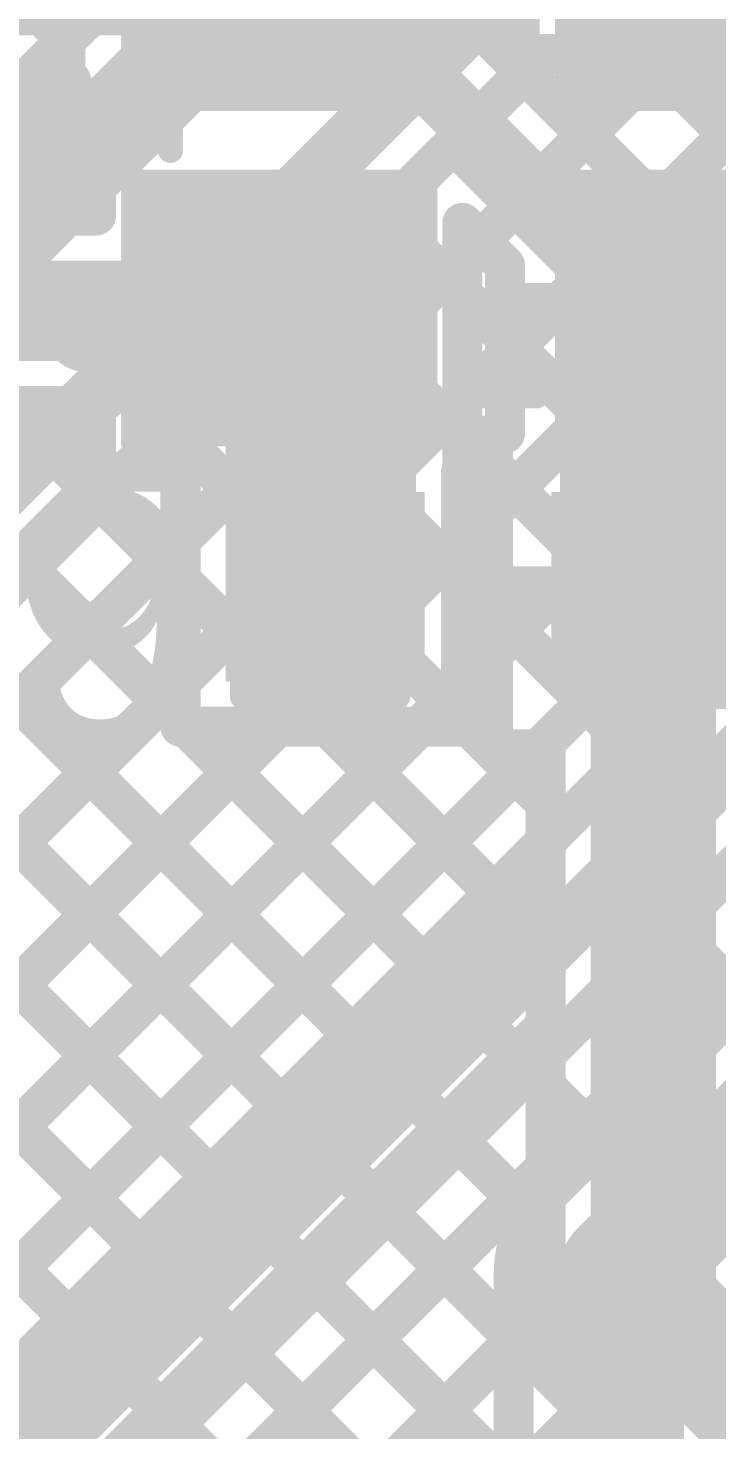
# Model space of a CAD drawing. Header units: millimetres. Extents: x -0.01 to 3.73, y -0.01 to 3.05.
# Drawn here: x 0.4436 to 0.5811, y 2.0347 to 2.3144 of the extents above; entities that cross this region are included whole.
import ezdxf

# ---------------------------------------------------------------- set-up
doc = ezdxf.new("R2010")
doc.units = ezdxf.units.MM
doc.header["$MEASUREMENT"] = 0
for name, color, linetype in [('BottomLayer', 5, 'Continuous'), ('TopLayer', 1, 'Continuous'), ('TopOverlay', 2, 'Continuous'), ('TopPaste', 8, 'Continuous'), ('TopSolder', 216, 'Continuous')]:
    doc.layers.add(name, color=color, linetype=linetype)
doc.styles.add('Arial', font='', dxfattribs={"height": 0.2})
doc.styles.get('Arial').set_extended_font_data('Arial')

# ---------------------------------------------------------------- blocks, each defined once
blk = doc.blocks.new('X322512MOB4SI_5')
at = {"layer": 'TopLayer'}
for points in [[(-0.01575, 0.00984), (-0.07087, 0.00984), (-0.07087, 0.05709), (-0.01575, 0.05709)], [(0.07087, 0.00984), (0.01575, 0.00984), (0.01575, 0.05709), (0.07087, 0.05709)], [(-0.01575, -0.05709), (-0.07087, -0.05709), (-0.07087, -0.00984), (-0.01575, -0.00984)], [(0.07087, -0.05709), (0.01575, -0.05709), (0.01575, -0.00984), (0.07087, -0.00984)]]:
    blk.add_hatch(color=1, dxfattribs=at).paths.add_polyline_path(points)
at = {"layer": 'TopPaste'}
for points in [[(-0.01575, 0.00984), (-0.07087, 0.00984), (-0.07087, 0.05709), (-0.01575, 0.05709)], [(0.07087, 0.00984), (0.01575, 0.00984), (0.01575, 0.05709), (0.07087, 0.05709)], [(-0.01575, -0.05709), (-0.07087, -0.05709), (-0.07087, -0.00984), (-0.01575, -0.00984)], [(0.07087, -0.05709), (0.01575, -0.05709), (0.01575, -0.00984), (0.07087, -0.00984)]]:
    blk.add_hatch(color=8, dxfattribs=at).paths.add_polyline_path(points)
at = {"layer": 'TopSolder'}
for points in [[(-0.01175, 0.00584), (-0.07487, 0.00584), (-0.07487, 0.06109), (-0.01175, 0.06109)], [(0.07487, 0.00584), (0.01175, 0.00584), (0.01175, 0.06109), (0.07487, 0.06109)], [(-0.01175, -0.06109), (-0.07487, -0.06109), (-0.07487, -0.00584), (-0.01175, -0.00584)], [(0.07487, -0.06109), (0.01175, -0.06109), (0.01175, -0.00584), (0.07487, -0.00584)]]:
    blk.add_hatch(color=216, dxfattribs=at).paths.add_polyline_path(points)
at = {"layer": 'TopOverlay', "const_width": 0.005}
for points in [[(-0.008, 0.051), (0.008, 0.051)], [(-0.065, 0.003), (-0.065, -0.002)], [(0.065, -0.002), (0.065, 0.003)], [(-0.008, -0.051), (0.008, -0.051)]]:
    blk.add_lwpolyline(points, dxfattribs=at)
at = {"layer": 'TopOverlay'}
for points, const_width in [([(-0.00925, 0.051, 1), (-0.00675, 0.051, 1)], 0.0025), ([(0.00675, 0.051, 1), (0.00925, 0.051, 1)], 0.0025), ([(-0.06625, 0.003, 1), (-0.06375, 0.003, 1)], 0.0025), ([(0.06375, 0.003, 1), (0.06625, 0.003, 1)], 0.0025), ([(-0.06625, -0.002, 1), (-0.06375, -0.002, 1)], 0.0025), ([(0.06375, -0.002, 1), (0.06625, -0.002, 1)], 0.0025), ([(-0.07884, -0.038, 1), (-0.08516, -0.038, 1)], 0.01), ([(-0.08766, -0.038, 1), (-0.08266, -0.038, 1)], 0.005), ([(-0.08134, -0.038, 1), (-0.07634, -0.038, 1)], 0.005), ([(-0.00925, -0.051, 1), (-0.00675, -0.051, 1)], 0.0025), ([(0.00675, -0.051, 1), (0.00925, -0.051, 1)], 0.0025)]:
    blk.add_lwpolyline(points, format="xyb", close=True, dxfattribs=dict(at, const_width=const_width))
blk = doc.blocks.new('C__0603_193')
at = {"layer": 'TopLayer'}
for points in [[(-0.015, 0.0175), (-0.015, -0.0175), (-0.045, -0.0175), (-0.045, 0.0175)], [(0.045, 0.0175), (0.045, -0.0175), (0.015, -0.0175), (0.015, 0.0175)]]:
    blk.add_hatch(color=1, dxfattribs=at).paths.add_polyline_path(points)
at = {"layer": 'TopPaste'}
for points in [[(-0.015, 0.0175), (-0.015, -0.0175), (-0.045, -0.0175), (-0.045, 0.0175)], [(0.045, 0.0175), (0.045, -0.0175), (0.015, -0.0175), (0.015, 0.0175)]]:
    blk.add_hatch(color=8, dxfattribs=at).paths.add_polyline_path(points)
at = {"layer": 'TopSolder'}
for points in [[(-0.01264, 0.01986), (-0.01264, -0.01986), (-0.04736, -0.01986), (-0.04736, 0.01986)], [(0.04736, 0.01986), (0.04736, -0.01986), (0.01264, -0.01986), (0.01264, 0.01986)]]:
    blk.add_hatch(color=216, dxfattribs=at).paths.add_polyline_path(points)
at = {"layer": 'TopOverlay', "const_width": 0.005}
for points in [[(-0.049, 0.021), (-0.049, -0.021)], [(-0.018, 0.021), (-0.049, 0.021)], [(0.049, 0.021), (0.018, 0.021)], [(0.049, 0.021), (0.049, -0.021)], [(-0.018, -0.021), (-0.049, -0.021)], [(0.049, -0.021), (0.018, -0.021)]]:
    blk.add_lwpolyline(points, dxfattribs=at)
at = {"layer": 'TopOverlay', "const_width": 0.0025}
for points in [[(-0.05025, 0.021, 1), (-0.04775, 0.021, 1)], [(-0.05025, 0.021, 1), (-0.04775, 0.021, 1)], [(-0.01925, 0.021, 1), (-0.01675, 0.021, 1)], [(0.01675, 0.021, 1), (0.01925, 0.021, 1)], [(0.04775, 0.021, 1), (0.05025, 0.021, 1)], [(0.04775, 0.021, 1), (0.05025, 0.021, 1)], [(-0.05025, -0.021, 1), (-0.04775, -0.021, 1)], [(-0.05025, -0.021, 1), (-0.04775, -0.021, 1)], [(-0.01925, -0.021, 1), (-0.01675, -0.021, 1)], [(0.01675, -0.021, 1), (0.01925, -0.021, 1)], [(0.04775, -0.021, 1), (0.05025, -0.021, 1)], [(0.04775, -0.021, 1), (0.05025, -0.021, 1)]]:
    blk.add_lwpolyline(points, format="xyb", close=True, dxfattribs=at)

msp = doc.modelspace()

# ---------------------------------------------------------------- hatches: boundary and pattern name
at = {"layer": 'TopLayer'}
for points in [[(0.521, 2.405), (0.466, 2.405), (0.466, 2.306), (0.521, 2.306)], [(0.5507, 2.302), (0.587, 2.302), (0.587, 2.405), (0.5507, 2.405)], [(0.521, 2.283), (0.483, 2.283), (0.483, 2.184), (0.521, 2.184)], [(0.5497, 2.184), (0.587, 2.184), (0.587, 2.283), (0.5497, 2.283)]]:
    msp.add_hatch(color=1, dxfattribs=at).paths.add_polyline_path(points)

# ---------------------------------------------------------------- linework, layer by layer
at = {"layer": 'BottomLayer'}
for points, const_width in [([(0.424, 2.258), (0.524, 2.358)], 0.02), ([(0.40603, 2.35716), (0.45116, 2.31203)], 0.008), ([(0.41657, 2.27744), (0.47637, 2.33724)], 0.008), ([(0.407, 2.191), (0.54022, 2.32422)], 0.012), ([(0.093, 1.77463), (0.6276, 2.30922)], 0.008), ([(0.093, 1.74634), (0.65588, 2.30922)], 0.008), ([(0.093, 1.80291), (0.59931, 2.30922)], 0.008), ([(0.093, 1.71806), (0.68417, 2.30922)], 0.008), ([(0.40021, 2.13841), (0.57103, 2.30922)], 0.008), ([(0.41761, 2.1804), (0.54644, 2.30922)], 0.008), ([(0.54644, 2.30922), (0.76836, 2.30922)], 0.008), ([(0.56711, 2.30922), (0.64388, 2.23245)], 0.008), ([(0.54263, 2.30542), (0.62142, 2.22663)], 0.008), ([(0.52849, 2.29127), (0.60727, 2.21249)], 0.008), ([(0.51434, 2.27713), (0.59313, 2.19834)], 0.008), ([(0.5002, 2.26299), (0.57899, 2.1842)], 0.008), ([(0.48606, 2.24885), (0.56485, 2.17006)], 0.008), ([(0.47192, 2.2347), (0.55071, 2.15592)], 0.008), ([(0.3464, 1.95161), (0.62284, 2.22805)], 0.008), ([(0.45778, 2.22056), (0.53656, 2.14178)], 0.008), ([(0.357, 1.941), (0.63345, 2.21745)], 0.012), ([(0.44363, 2.20642), (0.52242, 2.12763)], 0.008), ([(0.372, 1.93479), (0.63966, 2.20245)], 0.008), ([(0.42949, 2.19228), (0.50828, 2.11349)], 0.008), ([(0.372, 1.9122), (0.64209, 2.1823)], 0.008), ([(0.41511, 2.17838), (0.49414, 2.09935)], 0.008), ([(0.3892, 2.176), (0.47999, 2.08521)], 0.008), ([(0.40268, 2.13424), (0.46585, 2.07107)], 0.008), ([(0.57192, 2.1347), (0.58611, 2.12051)], 0.008), ([(0.5468, 2.0812), (0.5908, 2.1252)], 0.008), ([(0.55778, 2.12056), (0.57197, 2.10637)], 0.008), ([(0.562, 2.066), (0.606, 2.11)], 0.025), ([(0.39832, 2.11031), (0.45171, 2.05692)], 0.008), ([(0.54363, 2.10642), (0.55782, 2.09223)], 0.008), ([(0.52949, 2.09228), (0.544, 2.07777)], 0.008), ([(0.51535, 2.07814), (0.5405, 2.05299)], 0.008), ([(0.562, 0.691), (0.562, 2.066)], 0.025), ([(0.50121, 2.06399), (0.5405, 2.0247)], 0.008), ([(0.5405, 0.691), (0.5405, 2.066)], 0.008), ([(0.372, 1.88392), (0.5405, 2.05242)], 0.008), ([(0.48707, 2.04985), (0.5405, 1.99642)], 0.008), ([(0.47292, 2.03571), (0.5405, 1.96813)], 0.008)]:
    msp.add_lwpolyline(points, dxfattribs=dict(at, const_width=const_width))
for points, const_width in [([(0.44916, 2.31203, 1), (0.45316, 2.31203, 1)], 0.004), ([(0.54444, 2.30922, 1), (0.54844, 2.30922, 1)], 0.004), ([(0.54444, 2.30922, 1), (0.54844, 2.30922, 1)], 0.004), ([(0.56511, 2.30922, 1), (0.56911, 2.30922, 1)], 0.004), ([(0.56903, 2.30922, 1), (0.57303, 2.30922, 1)], 0.004), ([(0.54063, 2.30542, 1), (0.54463, 2.30542, 1)], 0.004), ([(0.52649, 2.29127, 1), (0.53049, 2.29127, 1)], 0.004), ([(0.51234, 2.27713, 1), (0.51634, 2.27713, 1)], 0.004), ([(0.4982, 2.26299, 1), (0.5022, 2.26299, 1)], 0.004), ([(0.48406, 2.24885, 1), (0.48806, 2.24885, 1)], 0.004), ([(0.46992, 2.2347, 1), (0.47392, 2.2347, 1)], 0.004), ([(0.45578, 2.22056, 1), (0.45978, 2.22056, 1)], 0.004), ([(0.44163, 2.20642, 1), (0.44563, 2.20642, 1)], 0.004), ([(0.57699, 2.1842, 1), (0.58099, 2.1842, 1)], 0.004), ([(0.56285, 2.17006, 1), (0.56685, 2.17006, 1)], 0.004), ([(0.5487, 2.15592, 1), (0.55271, 2.15592, 1)], 0.004), ([(0.53456, 2.14178, 1), (0.53856, 2.14178, 1)], 0.004), ([(0.56992, 2.1347, 1), (0.57392, 2.1347, 1)], 0.004), ([(0.52042, 2.12763, 1), (0.52442, 2.12763, 1)], 0.004), ([(0.55578, 2.12056, 1), (0.55978, 2.12056, 1)], 0.004), ([(0.50628, 2.11349, 1), (0.51028, 2.11349, 1)], 0.004), ([(0.54163, 2.10642, 1), (0.54563, 2.10642, 1)], 0.004), ([(0.56997, 2.10637, 1), (0.57397, 2.10637, 1)], 0.004), ([(0.49214, 2.09935, 1), (0.49614, 2.09935, 1)], 0.004), ([(0.52749, 2.09228, 1), (0.53149, 2.09228, 1)], 0.004), ([(0.55582, 2.09223, 1), (0.55982, 2.09223, 1)], 0.004), ([(0.47799, 2.08521, 1), (0.48199, 2.08521, 1)], 0.004), ([(0.5448, 2.0812, 1), (0.5488, 2.0812, 1)], 0.004), ([(0.5448, 2.0812, 1), (0.5488, 2.0812, 1)], 0.004), ([(0.5448, 2.0812, 1), (0.5488, 2.0812, 1)], 0.004), ([(0.51335, 2.07814, 1), (0.51735, 2.07814, 1)], 0.004), ([(0.542, 2.07777, 1), (0.546, 2.07777, 1)], 0.004), ([(0.55575, 2.066, 1), (0.56825, 2.066, 1)], 0.0125), ([(0.55575, 2.066, 1), (0.56825, 2.066, 1)], 0.0125), ([(0.46385, 2.07107, 1), (0.46785, 2.07107, 1)], 0.004), ([(0.49921, 2.06399, 1), (0.50321, 2.06399, 1)], 0.004), ([(0.5385, 2.066, 1), (0.5425, 2.066, 1)], 0.004), ([(0.5385, 2.066, 1), (0.5425, 2.066, 1)], 0.004), ([(0.5385, 2.066, 1), (0.5425, 2.066, 1)], 0.004), ([(0.44971, 2.05692, 1), (0.45371, 2.05692, 1)], 0.004), ([(0.5385, 2.05299, 1), (0.5425, 2.05299, 1)], 0.004), ([(0.5385, 2.05242, 1), (0.5425, 2.05242, 1)], 0.004), ([(0.48507, 2.04985, 1), (0.48907, 2.04985, 1)], 0.004), ([(0.47092, 2.03571, 1), (0.47492, 2.03571, 1)], 0.004)]:
    msp.add_lwpolyline(points, format="xyb", close=True, dxfattribs=dict(at, const_width=const_width))
at = {"layer": 'BottomLayer', "const_width": 0.008}
msp.add_lwpolyline([(0.5405, 2.066, -0.198912), (0.5468, 2.0812)], format="xyb", dxfattribs=at)
msp.add_lwpolyline([(0.5405, 2.066, -0.198912), (0.5468, 2.0812)], format="xyb", dxfattribs=at)
at = {"layer": 'TopLayer'}
for points, const_width in [([(0.26995, 2.3801), (0.474, 2.17605)], 0.008), ([(0.53525, 2.31296), (0.53525, 2.36309)], 0.008), ([(0.5417, 2.30651), (0.5417, 2.3605)], 0.008), ([(0.38154, 2.32546), (0.49369, 2.32546)], 0.025), ([(0.50154, 2.32546), (0.55, 2.277)], 0.012), ([(0.53525, 2.31296), (0.5417, 2.30651)], 0.008), ([(0.38154, 2.30396), (0.45213, 2.30396)], 0.008), ([(0.43094, 2.30396), (0.45713, 2.27777)], 0.008), ([(0.45213, 2.28784), (0.45213, 2.30396)], 0.008), ([(0.42723, 2.27856), (0.45213, 2.30347)], 0.008), ([(0.45213, 2.28784), (0.45713, 2.28784)], 0.008), ([(0.45713, 2.277), (0.45713, 2.28784)], 0.008), ([(0.45395, 2.277), (0.45713, 2.28018)], 0.008), ([(0.55, 2.277), (0.56184, 2.277)], 0.012), ([(0.56184, 2.277), (0.58031, 2.25854)], 0.012), ([(0.43249, 2.277), (0.45713, 2.277)], 0.008), ([(0.53025, 2.27553), (0.53875, 2.26704)], 0.008), ([(0.53025, 2.22591), (0.53025, 2.27553)], 0.008), ([(0.53025, 2.26845), (0.5338, 2.27199)], 0.008), ([(0.53875, 2.2335), (0.53875, 2.26704)], 0.008), ([(0.424, 2.258), (0.49316, 2.258)], 0.02), ([(0.49316, 2.258), (0.49369, 2.25854)], 0.02), ([(0.53025, 2.26122), (0.53875, 2.25273)], 0.008), ([(0.54275, 2.25854), (0.58031, 2.25854)], 0.01), ([(0.58031, 2.25854), (0.61787, 2.25854)], 0.01), ([(0.53025, 2.24016), (0.53875, 2.24866)], 0.008), ([(0.40206, 2.19682), (0.44424, 2.239)], 0.008), ([(0.43249, 2.239), (0.45713, 2.239)], 0.008), ([(0.43934, 2.239), (0.474, 2.20434)], 0.008), ([(0.45713, 2.22591), (0.45713, 2.239)], 0.008), ([(0.53025, 2.23294), (0.53635, 2.22684)], 0.008), ([(0.53635, 2.1705), (0.53635, 2.2335)], 0.008), ([(0.40206, 2.16854), (0.45943, 2.22591)], 0.008), ([(0.45713, 2.22591), (0.474, 2.22591)], 0.008), ([(0.474, 2.175), (0.474, 2.22591)], 0.008), ([(0.53, 2.175), (0.53, 2.22591)], 0.008), ([(0.40206, 2.21971), (0.54685, 2.07492)], 0.008), ([(0.53, 2.21163), (0.53635, 2.21798)], 0.008), ([(0.40206, 2.14025), (0.474, 2.2122)], 0.008), ([(0.56535, 2.202), (0.56835, 2.199)], 0.025), ([(0.56835, 2.05965), (0.56835, 2.199)], 0.025), ([(0.53, 2.20491), (0.53635, 2.19856)], 0.008), ([(0.54035, 2.202), (0.56535, 2.202)], 0.01), ([(0.56535, 2.202), (0.59035, 2.202)], 0.01), ([(0.40206, 2.19143), (0.67661, 1.91687)], 0.008), ([(0.53, 2.18334), (0.53635, 2.18969)], 0.008), ([(0.37709, 2.087), (0.474, 2.18391)], 0.008), ([(0.53, 2.17662), (0.54685, 2.15977)], 0.008), ([(0.39123, 2.07285), (0.49337, 2.175)], 0.008), ([(0.40537, 2.05871), (0.52166, 2.175)], 0.008), ([(0.474, 2.175), (0.53, 2.175)], 0.008), ([(0.47505, 2.175), (0.54685, 2.1032)], 0.008), ([(0.50334, 2.175), (0.54685, 2.13149)], 0.008), ([(0.41951, 2.04457), (0.54544, 2.1705)], 0.008), ([(0.53635, 2.1705), (0.54685, 2.1705)], 0.008), ([(0.54685, 2.05965), (0.54685, 2.1705)], 0.008), ([(0.40206, 2.16314), (0.64833, 1.91687)], 0.008), ([(0.43365, 2.03043), (0.54685, 2.14363)], 0.008), ([(0.40206, 2.13486), (0.62004, 1.91687)], 0.008), ([(0.4478, 2.01629), (0.54685, 2.11534)], 0.008), ([(0.39784, 2.1108), (0.59176, 1.91687)], 0.008), ([(0.37326, 2.10708), (0.57194, 1.90841)], 0.008), ([(0.46194, 2.00214), (0.54685, 2.08706)], 0.008), ([(0.56835, 2.05965), (0.644, 1.984)], 0.025), ([(0.47608, 1.988), (0.54687, 2.05879)], 0.008), ([(0.55315, 2.04445), (0.6288, 1.9688)], 0.008), ([(0.49022, 1.97386), (0.55698, 2.04062)], 0.008)]:
    msp.add_lwpolyline(points, dxfattribs=dict(at, const_width=const_width))
for points, const_width in [([(0.48744, 2.32546, 1), (0.49994, 2.32546, 1)], 0.0125), ([(0.53325, 2.31296, 1), (0.53725, 2.31296, 1)], 0.004), ([(0.53325, 2.31296, 1), (0.53725, 2.31296, 1)], 0.004), ([(0.45013, 2.30396, 1), (0.45413, 2.30396, 1)], 0.004), ([(0.45013, 2.30396, 1), (0.45413, 2.30396, 1)], 0.004), ([(0.5397, 2.30651, 1), (0.5437, 2.30651, 1)], 0.004), ([(0.5397, 2.30651, 1), (0.5437, 2.30651, 1)], 0.004), ([(0.45013, 2.30347, 1), (0.45413, 2.30347, 1)], 0.004), ([(0.45013, 2.28784, 1), (0.45413, 2.28784, 1)], 0.004), ([(0.45013, 2.28784, 1), (0.45413, 2.28784, 1)], 0.004), ([(0.45513, 2.28784, 1), (0.45913, 2.28784, 1)], 0.004), ([(0.45513, 2.28784, 1), (0.45913, 2.28784, 1)], 0.004), ([(0.45513, 2.28018, 1), (0.45913, 2.28018, 1)], 0.004), ([(0.547, 2.277, 1), (0.553, 2.277, 1)], 0.006), ([(0.547, 2.277, 1), (0.553, 2.277, 1)], 0.006), ([(0.55884, 2.277, 1), (0.56484, 2.277, 1)], 0.006), ([(0.55884, 2.277, 1), (0.56484, 2.277, 1)], 0.006), ([(0.45195, 2.277, 1), (0.45595, 2.277, 1)], 0.004), ([(0.45513, 2.27777, 1), (0.45913, 2.27777, 1)], 0.004), ([(0.45513, 2.277, 1), (0.45913, 2.277, 1)], 0.004), ([(0.45513, 2.277, 1), (0.45913, 2.277, 1)], 0.004), ([(0.52825, 2.27553, 1), (0.53225, 2.27553, 1)], 0.004), ([(0.52825, 2.27553, 1), (0.53225, 2.27553, 1)], 0.004), ([(0.5318, 2.27199, 1), (0.5358, 2.27199, 1)], 0.004), ([(0.52825, 2.26845, 1), (0.53225, 2.26845, 1)], 0.004), ([(0.53675, 2.26704, 1), (0.54075, 2.26704, 1)], 0.004), ([(0.53675, 2.26704, 1), (0.54075, 2.26704, 1)], 0.004), ([(0.48816, 2.258, 1), (0.49816, 2.258, 1)], 0.01), ([(0.48816, 2.258, 1), (0.49816, 2.258, 1)], 0.01), ([(0.48869, 2.25854, 1), (0.49869, 2.25854, 1)], 0.01), ([(0.52825, 2.26122, 1), (0.53225, 2.26122, 1)], 0.004), ([(0.54025, 2.25854, 1), (0.54525, 2.25854, 1)], 0.005), ([(0.57731, 2.25854, 1), (0.58331, 2.25854, 1)], 0.006), ([(0.57781, 2.25854, 1), (0.58281, 2.25854, 1)], 0.005), ([(0.57781, 2.25854, 1), (0.58281, 2.25854, 1)], 0.005), ([(0.53675, 2.25273, 1), (0.54075, 2.25273, 1)], 0.004), ([(0.53675, 2.24866, 1), (0.54075, 2.24866, 1)], 0.004), ([(0.52825, 2.24016, 1), (0.53225, 2.24016, 1)], 0.004), ([(0.44224, 2.239, 1), (0.44624, 2.239, 1)], 0.004), ([(0.45513, 2.239, 1), (0.45913, 2.239, 1)], 0.004), ([(0.45513, 2.239, 1), (0.45913, 2.239, 1)], 0.004), ([(0.52825, 2.23294, 1), (0.53225, 2.23294, 1)], 0.004), ([(0.53435, 2.2335, 1), (0.53835, 2.2335, 1)], 0.004), ([(0.53675, 2.2335, 1), (0.54075, 2.2335, 1)], 0.004), ([(0.45513, 2.22591, 1), (0.45913, 2.22591, 1)], 0.004), ([(0.45513, 2.22591, 1), (0.45913, 2.22591, 1)], 0.004), ([(0.45743, 2.22591, 1), (0.46143, 2.22591, 1)], 0.004), ([(0.472, 2.22591, 1), (0.476, 2.22591, 1)], 0.004), ([(0.472, 2.22591, 1), (0.476, 2.22591, 1)], 0.004), ([(0.528, 2.22591, 1), (0.532, 2.22591, 1)], 0.004), ([(0.52825, 2.22591, 1), (0.53225, 2.22591, 1)], 0.004), ([(0.53435, 2.22684, 1), (0.53835, 2.22684, 1)], 0.004), ([(0.53435, 2.21798, 1), (0.53835, 2.21798, 1)], 0.004), ([(0.472, 2.2122, 1), (0.476, 2.2122, 1)], 0.004), ([(0.528, 2.21163, 1), (0.532, 2.21163, 1)], 0.004), ([(0.5591, 2.202, 1), (0.5716, 2.202, 1)], 0.0125), ([(0.5621, 2.199, 1), (0.5746, 2.199, 1)], 0.0125), ([(0.5621, 2.199, 1), (0.5746, 2.199, 1)], 0.0125), ([(0.472, 2.20434, 1), (0.476, 2.20434, 1)], 0.004), ([(0.528, 2.20491, 1), (0.532, 2.20491, 1)], 0.004), ([(0.53785, 2.202, 1), (0.54285, 2.202, 1)], 0.005), ([(0.56285, 2.202, 1), (0.56785, 2.202, 1)], 0.005), ([(0.56285, 2.202, 1), (0.56785, 2.202, 1)], 0.005), ([(0.53435, 2.19856, 1), (0.53835, 2.19856, 1)], 0.004), ([(0.53435, 2.18969, 1), (0.53835, 2.18969, 1)], 0.004), ([(0.472, 2.18391, 1), (0.476, 2.18391, 1)], 0.004), ([(0.528, 2.18334, 1), (0.532, 2.18334, 1)], 0.004), ([(0.472, 2.17605, 1), (0.476, 2.17605, 1)], 0.004), ([(0.528, 2.17662, 1), (0.532, 2.17662, 1)], 0.004), ([(0.472, 2.175, 1), (0.476, 2.175, 1)], 0.004), ([(0.472, 2.175, 1), (0.476, 2.175, 1)], 0.004), ([(0.47305, 2.175, 1), (0.47705, 2.175, 1)], 0.004), ([(0.49137, 2.175, 1), (0.49537, 2.175, 1)], 0.004), ([(0.50134, 2.175, 1), (0.50534, 2.175, 1)], 0.004), ([(0.51966, 2.175, 1), (0.52366, 2.175, 1)], 0.004), ([(0.528, 2.175, 1), (0.532, 2.175, 1)], 0.004), ([(0.528, 2.175, 1), (0.532, 2.175, 1)], 0.004), ([(0.53435, 2.1705, 1), (0.53835, 2.1705, 1)], 0.004), ([(0.53435, 2.1705, 1), (0.53835, 2.1705, 1)], 0.004), ([(0.54344, 2.1705, 1), (0.54744, 2.1705, 1)], 0.004), ([(0.54485, 2.1705, 1), (0.54885, 2.1705, 1)], 0.004), ([(0.54485, 2.1705, 1), (0.54885, 2.1705, 1)], 0.004), ([(0.54485, 2.15977, 1), (0.54885, 2.15977, 1)], 0.004), ([(0.54485, 2.14363, 1), (0.54885, 2.14363, 1)], 0.004), ([(0.54485, 2.13149, 1), (0.54885, 2.13149, 1)], 0.004), ([(0.54485, 2.11534, 1), (0.54885, 2.11534, 1)], 0.004), ([(0.54485, 2.1032, 1), (0.54885, 2.1032, 1)], 0.004), ([(0.54485, 2.08706, 1), (0.54885, 2.08706, 1)], 0.004), ([(0.54485, 2.07492, 1), (0.54885, 2.07492, 1)], 0.004), ([(0.5621, 2.05965, 1), (0.5746, 2.05965, 1)], 0.0125), ([(0.5621, 2.05965, 1), (0.5746, 2.05965, 1)], 0.0125), ([(0.54485, 2.05965, 1), (0.54885, 2.05965, 1)], 0.004), ([(0.54485, 2.05965, 1), (0.54885, 2.05965, 1)], 0.004), ([(0.54485, 2.05965, 1), (0.54885, 2.05965, 1)], 0.004), ([(0.54487, 2.05879, 1), (0.54887, 2.05879, 1)], 0.004), ([(0.55115, 2.04445, 1), (0.55515, 2.04445, 1)], 0.004), ([(0.55115, 2.04445, 1), (0.55515, 2.04445, 1)], 0.004), ([(0.55115, 2.04445, 1), (0.55515, 2.04445, 1)], 0.004), ([(0.55498, 2.04062, 1), (0.55898, 2.04062, 1)], 0.004)]:
    msp.add_lwpolyline(points, format="xyb", close=True, dxfattribs=dict(at, const_width=const_width))
at = {"layer": 'TopLayer', "const_width": 0.008}
msp.add_lwpolyline([(0.55315, 2.04445, -0.198912), (0.54685, 2.05965)], format="xyb", dxfattribs=at)
msp.add_lwpolyline([(0.55315, 2.04445, -0.198912), (0.54685, 2.05965)], format="xyb", dxfattribs=at)

# ---------------------------------------------------------------- block references
msp.add_blockref('X322512MOB4SI_5', (0.537, 2.292))
at = {"rotation": 180}
msp.add_blockref('C__0603_193', (0.53535, 2.202), dxfattribs=at)

# ---------------------------------------------------------------- texts
at = {"layer": 'TopOverlay', "style": 'Arial'}
for s, p in [('X1', (0.38468, 2.28901)), ('C9', (0.38935, 2.17201))]:
    msp.add_text(s, height=0.05, dxfattribs=at).set_placement(p)

doc.saveas('drawing.dxf')
